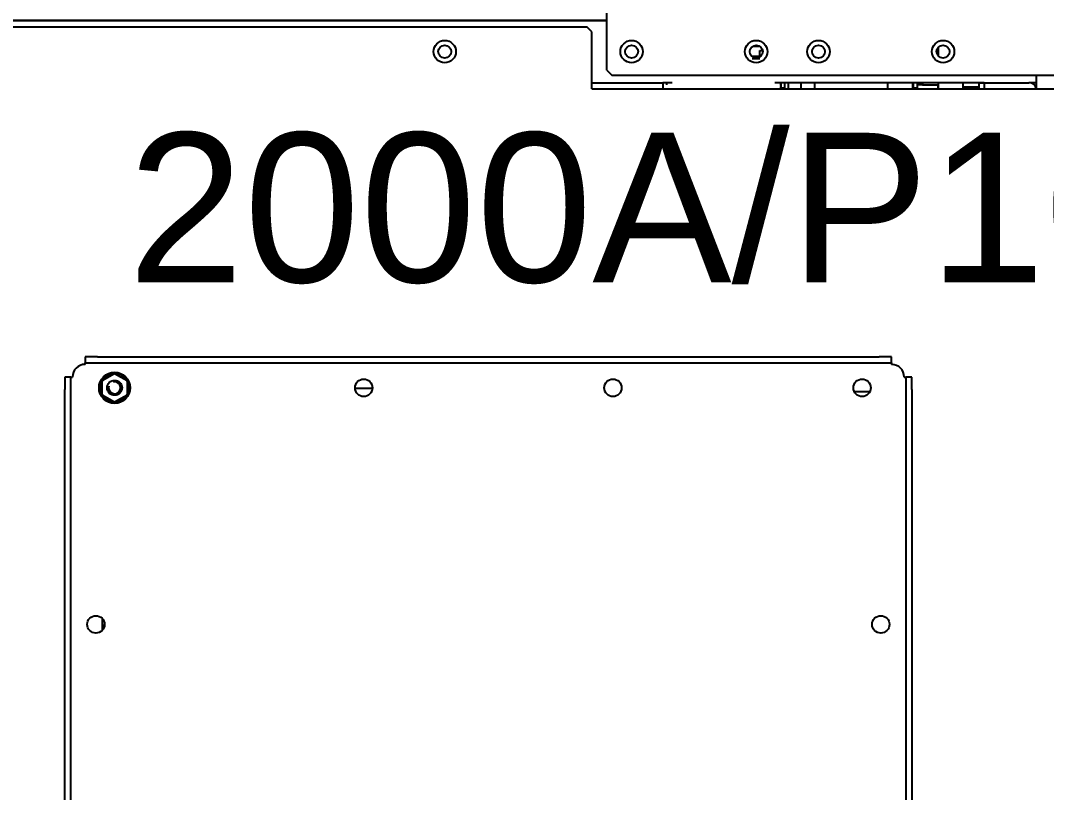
# Model space of a CAD drawing. Header units: millimetres. Extents: x -18178 to 96133, y -22425 to 61598.
# Drawn here: x 42008.8 to 42420.5, y 51086.6 to 51396.6 of the extents above; entities that cross this region are included whole.
import ezdxf
from ezdxf.enums import TextEntityAlignment as Align

# ---------------------------------------------------------------- set-up
doc = ezdxf.new("R2010")
doc.units = ezdxf.units.MM
for name, color, linetype in [('00B60DEFP06', 7, 'Continuous'), ('00B60DEFP08', 7, 'Continuous'), ('00B60RPFP06', 7, 'Continuous'), ('00B60RPFP08', 7, 'Continuous'), ('00B60RSFP06', 7, 'Continuous'), ('00B60RSFP08', 7, 'Continuous'), ('00B60TEFP0620', 7, 'Continuous'), ('10B60615P1', 7, 'Continuous'), ('10B60615P8', 7, 'Continuous'), ('10H46831P20_L540', 7, 'Continuous'), ('10H46875P11', 7, 'Continuous'), ('10H46875P20', 7, 'Continuous'), ('15B10913G2', 7, 'Continuous'), ('26004181', 7, 'Continuous'), ('CH0002FE', 7, 'Continuous'), ('CH0700FE', 7, 'Continuous'), ('CH0800FE', 7, 'Continuous'), ('EAE-LVP-PANEL', 40, 'Continuous'), ('EAE-UPS PANEL-VERTV.', 7, 'Continuous'), ('KAPTON_1200_B', 7, 'Continuous'), ('KXA_200X6_P10_(5', 7, 'Continuous'), ('MA1369FE', 7, 'Continuous'), ('NEW_RG0989FE', 7, 'Continuous'), ('NEW_TOP_PLATE_AL', 7, 'Continuous'), ('RG0031GA', 7, 'Continuous'), ('RG0140LX', 7, 'Continuous'), ('RG0335CU', 7, 'Continuous'), ('RG0339CU', 7, 'Continuous'), ('RG0340CU', 7, 'Continuous'), ('RG0376CU', 7, 'Continuous'), ('RG0377CU', 7, 'Continuous'), ('RG0385CU', 7, 'Continuous'), ('RG0412CU', 7, 'Continuous'), ('RG0981FE', 7, 'Continuous'), ('RG0989FE', 7, 'Continuous'), ('RG1036FE', 7, 'Continuous'), ('RG1037FE', 7, 'Continuous')]:
    doc.layers.add(name, color=color, linetype=linetype)
doc.styles.get("Standard").update_dxf_attribs({"font": 'arial.ttf'})

# ---------------------------------------------------------------- blocks, each defined once
blk = doc.blocks.new('A$Ccc32f15b')
at = {"layer": '00B60DEFP06', "color": 7, "linetype": 'Continuous'}
for p, q in [((101.906324865405, 24.32500000001664), (102.0506624327024, 24.57500000001664)), ((102.0506624327024, 24.57500000001664), (102.3393375672972, 24.57500000001664)), ((102.3393375672972, 24.57500000001664), (102.4836751345946, 24.32500000001664)), ((102.0506624327024, 24.07500000001664), (101.906324865405, 24.32500000001664)), ((102.4836751345946, 24.32500000001664), (102.3393375672972, 24.07500000001664)), ((102.3393375672972, 24.07500000001664), (102.0506624327024, 24.07500000001664))]:
    blk.add_line(p, q, dxfattribs=at)
at = {"layer": '00B60DEFP08', "color": 7, "linetype": 'Continuous'}
for p, q in [((95.36957241746435, 40.85500000001508), (95.36957241746435, 40.84411950231825)), ((96.12012776741088, 40.85500000001508), (96.12012776741088, 40.53479424327749)), ((96.12015107211042, 40.8550000000151), (96.12015107211042, 40.53500000001662)), ((96.06999999999985, 40.53479424327749), (96.12012776741088, 40.5347942432775)), ((96.12012776741088, 40.53500000001662), (96.12015107211042, 40.53500000001662)), ((95.4198500924376, 37.27002331519125), (95.4198500924376, 37.32754404005618)), ((95.5545296093845, 37.27002331519125), (95.41985009243766, 37.27002331519125))]:
    blk.add_line(p, q, dxfattribs=at)
at = {"layer": '00B60RPFP06', "color": 7, "linetype": 'Continuous'}
blk.add_circle((102.1949999999998, 24.32500000001664), 0.3125000000000001, dxfattribs=at)
at = {"layer": '00B60RPFP08', "color": 7, "linetype": 'Continuous'}
for p, q in [((96.16985009243766, 40.43479424327749), (96.06999999999985, 40.43479424327749)), ((96.16987339713714, 40.43500000001661), (96.1048500924376, 40.43500000001661)), ((96.16985009243766, 40.3547942432775), (96.16985009243766, 40.43479424327749)), ((96.16987339713714, 40.35500000001662), (96.16987339713714, 40.43500000001661)), ((96.06999999999985, 37.69502331519125), (96.16985009243766, 37.69502331519125)), ((96.16985009243766, 37.69502331519125), (96.16985009243766, 37.77502331519125)), ((96.16987339713714, 37.69502331519126), (96.16987339713714, 37.77502331519126)), ((96.16987339713714, 37.69502331519119), (96.19499999999974, 37.69502331519119))]:
    blk.add_line(p, q, dxfattribs=at)
at = {"layer": '00B60RSFP06', "color": 7, "linetype": 'Continuous'}
for p, q in [((102.4418172400783, 24.46750000001664), (102.4115063509459, 24.45000000001664)), ((102.4190063509459, 24.43700961895989), (102.4489751508771, 24.45431211366746))]:
    blk.add_line(p, q, dxfattribs=at)
for start, end in [(121.3055864732095, 178.6944135267925), (61.30558647320532, 118.6944135267913), (29.99999999999937, 58.69441352678685), (181.3055864732046, 238.6944135267905), (301.3055864732132, 358.6944135267954), (1.305586473207487, 26.9830386901871), (241.3055864732087, 298.6944135267947)]:
    blk.add_arc((102.1949999999998, 24.32500000001664), 0.2849999999999973, start, end, dxfattribs=at)
at = {"layer": '00B60RSFP08', "color": 7, "linetype": 'Continuous'}
for p, q in [((96.0699999999998, 40.5347942432775), (96.10485009243754, 40.5347942432775)), ((96.1048500924376, 40.43479424327749), (96.1048500924376, 40.53479424327749)), ((96.10487339713714, 40.43500000001661), (96.10487339713714, 40.5347942432775)), ((96.1048500924376, 37.67500000001661), (96.1048500924376, 37.69502331519124)), ((96.10487339713714, 37.67500000001661), (96.10487339713714, 37.69502331519125)), ((96.16175076068893, 37.69502331519119), (96.16175076068893, 37.67500000001661)), ((96.17489745962146, 37.67500000001661), (96.17489745962146, 37.69502331519118))]:
    blk.add_line(p, q, dxfattribs=at)
at = {"layer": '00B60TEFP0620', "color": 7, "linetype": 'Continuous'}
blk.add_circle((102.1949999999999, 24.32500000001664), 0.15, dxfattribs=at)
blk.add_arc((102.1949999999999, 24.32500000001664), 0.119325, 254.999999999982, 194.9999999999925, dxfattribs=at)
at = {"layer": '10B60615P1', "color": 7, "linetype": 'Continuous'}
for p, q in [((95.5448500924376, 37.27002331519125), (95.5448500924376, 37.1167536244789)), ((95.58320009243764, 37.1167536244789), (95.58320009243764, 37.27002331519125))]:
    blk.add_line(p, q, dxfattribs=at)
at = {"layer": '10B60615P8', "color": 7, "linetype": 'Continuous'}
for p, q in [((96.15654745962146, 41.6750000000166), (96.15654745962146, 41.35500000001508)), ((96.19489745962144, 41.35500000001508), (96.19489745962144, 41.6750000000166)), ((96.15654745962146, 40.85075328128403), (96.15654745962146, 40.85002331519125)), ((96.19489745962144, 40.85002331519125), (96.19489745962144, 40.85075328128403))]:
    blk.add_line(p, q, dxfattribs=at)
at = {"layer": '10H46831P20_L540', "color": 7, "linetype": 'Continuous'}
blk.add_line((106.970000000007, 24.12320508077251), (106.970000000007, 24.07500000001662), dxfattribs=at)
at = {"layer": '10H46875P11', "color": 7, "linetype": 'Continuous'}
blk.add_line((96.1949999999998, 38.10002331519127), (96.06999999999985, 38.10002331519127), dxfattribs=at)
at = {"layer": '10H46875P20', "color": 7, "linetype": 'Continuous'}
blk.add_line((96.12015107211042, 40.85002331519127), (96.1949999999998, 40.85002331519127), dxfattribs=at)
at = {"layer": '15B10913G2', "color": 7, "linetype": 'Continuous'}
blk.add_line((96.19499999999974, 38.37468484418424), (96.0699999999998, 38.37468484418424), dxfattribs=at)
at = {"layer": '26004181', "color": 7, "linetype": 'Continuous'}
blk.add_line((102.2699999999892, 39.1668861170032), (102.2699999999892, 39.48311388303009), dxfattribs=at)
at = {"layer": 'CH0002FE', "color": 7, "linetype": 'Continuous'}
for p, q in [((96.06999999999985, 41.7750000000166), (96.06999999999985, 42.6700000000166)), ((96.06999999999985, 41.7750000000166), (96.1949999999998, 41.7750000000166)), ((96.06999999999985, 41.67500000001662), (96.06999999999985, 41.77500000001662)), ((96.1949999999998, 41.67500000001662), (96.06999999999985, 41.67500000001662))]:
    blk.add_line(p, q, dxfattribs=at)
blk.add_arc((96.22499999999982, 42.67000000001661), 0.1549999999999996, 101.1599368721967, 180, dxfattribs=at)
at = {"layer": 'CH0700FE', "color": 7, "linetype": 'Continuous'}
for p, q in [((96.0699999999998, 35.22000000001663), (96.0699999999998, 35.32500000001663)), ((96.0699999999998, 35.32500000001662), (96.1949999999998, 35.32500000001662)), ((96.0699999999998, 33.90000000001665), (96.0699999999998, 35.22000000001663)), ((106.8225255128606, 24.07500000001662), (107.067474487139, 24.07500000001662))]:
    blk.add_line(p, q, dxfattribs=at)
at = {"layer": 'CH0800FE', "color": 7, "linetype": 'Continuous'}
for p, q in [((95.96499999999983, 42.82500000001662), (95.91999999999982, 42.82500000001662)), ((96.06999999999985, 42.82500000001662), (95.96499999999983, 42.82500000001662)), ((96.06999999999985, 42.82500000001662), (96.06999999999985, 42.67000000001661)), ((96.06999999999985, 41.77500000001662), (96.06999999999985, 37.57500000001662)), ((96.06999999999985, 35.51500000001664), (96.06999999999985, 35.32500000001662)), ((94.81999999999985, 2.825000000016615), (94.81999999999985, 34.20000000001912))]:
    blk.add_line(p, q, dxfattribs=at)
for centre in [(95.44499999999985, 40.95000000001662), (95.44499999999985, 38.45000000001662), (95.44499999999985, 37.20000000001662), (95.44499999999985, 34.70000000001663), (95.44499999999985, 30.95000000001663)]:
    blk.add_circle(centre, 0.13, dxfattribs=at)
at = {"layer": 'KAPTON_1200_B', "color": 7, "linetype": 'Continuous'}
blk.add_line((95.33249999999978, 37.13485592891271), (95.33249999999978, 37.26514407112055), dxfattribs=at)
at = {"layer": 'KXA_200X6_P10_(5', "color": 7, "linetype": 'Continuous'}
for p, q in [((101.9778427124745, 40.17000000001666), (101.9749999999998, 40.17000000001666)), ((102.2278427124745, 40.32500000001666), (101.9778427124745, 40.32500000001666)), ((101.9778427124745, 40.32500000001666), (101.9778427124745, 40.20000000001666)), ((101.9778427124745, 40.20000000001666), (102.2278427124745, 40.20000000001666)), ((101.9778427124744, 40.17000000001666), (101.9778427124744, 40.20000000001666)), ((102.2278427124745, 40.32500000001666), (126.6621572875252, 40.32500000001666)), ((102.2278427124745, 40.20000000001666), (126.6621572875252, 40.20000000001664)), ((101.5699999999999, 39.91715728754205), (101.5699999999999, 39.66715728754205)), ((101.6949999999999, 39.91715728754205), (101.5699999999999, 39.91715728754205)), ((101.6949999999999, 39.66715728754205), (101.6949999999999, 39.91715728754205)), ((101.6949999999999, 39.91715728754205), (101.7249999999999, 39.91715728754205)), ((101.7249999999998, 39.92000000001666), (101.7249999999998, 39.91715728754205)), ((101.5699999999999, 23.9828427124913), (101.5699999999999, 39.66715728754205)), ((101.6949999999999, 23.9828427124913), (101.6949999999999, 39.66715728754205)), ((101.5699999999999, 23.9828427124913), (101.5699999999999, 23.7328427124913)), ((101.6949999999999, 23.7328427124913), (101.6949999999999, 23.9828427124913)), ((101.5699999999999, 23.7328427124913), (101.6949999999999, 23.7328427124913)), ((101.7249999999999, 23.73284271249126), (101.6949999999999, 23.73284271249126)), ((101.7249999999999, 23.7328427124913), (101.7249999999999, 23.73000000001666)), ((101.9749999999998, 23.48000000001666), (101.9778427124745, 23.48000000001666)), ((101.9778427124745, 23.45000000001666), (101.9778427124745, 23.48000000001666)), ((102.2278427124745, 23.45000000001666), (101.9778427124745, 23.45000000001666)), ((101.9778427124745, 23.45000000001666), (101.9778427124745, 23.32500000001666)), ((101.9778427124745, 23.32500000001666), (102.2278427124745, 23.32500000001666)), ((126.6621572875252, 23.45000000001666), (102.2278427124745, 23.45000000001666)), ((126.6621572875252, 23.32500000001666), (102.2278427124745, 23.32500000001666))]:
    blk.add_line(p, q, dxfattribs=at)
for centre, radius in [((106.9449999999998, 39.70000000001666), 0.1750000000000005), ((102.1949999999999, 39.32500000001666), 0.1749999999999995), ((102.1949999999999, 34.32500000001666), 0.1749999999999995), ((102.1949999999999, 29.32500000001664), 0.1749999999999995), ((106.9449999999999, 23.95000000001666), 0.1750000000000005)]:
    blk.add_circle(centre, radius, dxfattribs=at)
for centre, start, end in [((101.9749999999998, 39.92000000001666), 90, 180), ((101.9749999999998, 23.73000000001666), 180, 270)]:
    blk.add_arc(centre, 0.2500000000000002, start, end, dxfattribs=at)
at = {"layer": 'MA1369FE', "color": 7, "linetype": 'Continuous'}
blk.add_line((96.1949999999998, 42.8250000000166), (96.06999999999985, 42.8250000000166), dxfattribs=at)
at = {"layer": 'NEW_RG0989FE', "color": 7, "linetype": 'Continuous'}
blk.add_line((96.06999999999985, 35.40000000001662), (96.10875516537729, 35.40000000001662), dxfattribs=at)
at = {"layer": 'NEW_TOP_PLATE_AL', "color": 7, "linetype": 'Continuous'}
for p, q in [((96.1949999999998, 33.90000000001665), (96.19499999999985, 43.92506363854959)), ((95.04499999999987, 33.90000000001666), (94.94499999999985, 33.80000000001667)), ((94.94499999999985, 10.75000000001666), (94.94499999999991, 33.80000000001667)), ((96.1949999999998, 33.90000000001665), (95.04499999999993, 33.90000000001666))]:
    blk.add_line(p, q, dxfattribs=at)
blk.add_circle((95.44499999999991, 30.95000000001666), 0.2250000000000001, dxfattribs=at)
at = {"layer": 'RG0031GA', "color": 7, "linetype": 'Continuous'}
for p, q in [((96.07652525467253, 42.71450000001654), (96.06999999999985, 42.71450000001654)), ((96.07236972777312, 42.69700000001654), (96.06999999999985, 42.69700000001654))]:
    blk.add_line(p, q, dxfattribs=at)
at = {"layer": 'RG0140LX', "color": 7, "linetype": 'Continuous'}
blk.add_line((102.1999999999998, 29.15007144317129), (102.1999999999998, 29.499928556862), dxfattribs=at)
at = {"layer": 'RG0335CU', "color": 7, "linetype": 'Continuous'}
for p, q in [((96.1949999999998, 40.34000000001781), (96.06999999999985, 40.34000000001781)), ((96.1949999999998, 39.84000000001781), (96.06999999999985, 39.84000000001781))]:
    blk.add_line(p, q, dxfattribs=at)
at = {"layer": 'RG0339CU', "color": 7, "linetype": 'Continuous'}
blk.add_line((96.1949999999998, 40.35479424327727), (96.06999999999985, 40.35479424327727), dxfattribs=at)
at = {"layer": 'RG0340CU', "color": 7, "linetype": 'Continuous'}
for p, q in [((96.19499999999985, 41.35500000001508), (96.06999999999991, 41.35500000001508)), ((95.53374119674473, 40.85500000001508), (95.35625880325503, 40.85500000001508)), ((96.19499999999985, 40.85500000001508), (96.06999999999991, 40.85500000001508))]:
    blk.add_line(p, q, dxfattribs=at)
at = {"layer": 'RG0376CU', "color": 7, "linetype": 'Continuous'}
for p, q in [((95.36957241746435, 40.85010538367635), (95.36180705783383, 40.85010538367635)), ((96.19499999999974, 40.85010538367635), (96.19489745962144, 40.85010538367635))]:
    blk.add_line(p, q, dxfattribs=at)
at = {"layer": 'RG0377CU', "color": 7, "linetype": 'Continuous'}
for p, q in [((95.36957241746435, 40.85075328128404), (95.36103519296248, 40.85075328128404)), ((96.1949999999998, 40.85075328128403), (96.12015107211042, 40.85075328128403))]:
    blk.add_line(p, q, dxfattribs=at)
at = {"layer": 'RG0385CU', "color": 7, "linetype": 'Continuous'}
blk.add_line((96.1949999999998, 41.45002331519129), (96.19489745962144, 41.45002331519129), dxfattribs=at)
at = {"layer": 'RG0412CU', "color": 7, "linetype": 'Continuous'}
blk.add_line((96.1949999999998, 40.35500000001662), (96.16985009243766, 40.35500000001662), dxfattribs=at)
at = {"layer": 'RG0981FE', "color": 7, "linetype": 'Continuous'}
blk.add_line((94.8199999999998, 34.20000000001912), (94.8199999999998, 2.825000000016622), dxfattribs=at)
at = {"layer": 'RG0989FE', "color": 7, "linetype": 'Continuous'}
blk.add_line((96.06999999999985, 35.40000000001662), (96.10875516535415, 35.40000000001662), dxfattribs=at)
at = {"layer": 'RG1036FE', "color": 7, "linetype": 'Continuous'}
for p, q in [((96.1949999999998, 37.85002331519122), (96.06999999999991, 37.85002331519122)), ((96.1949999999998, 37.77502331519123), (96.06999999999985, 37.77502331519123))]:
    blk.add_line(p, q, dxfattribs=at)
at = {"layer": 'RG1037FE', "color": 7, "linetype": 'Continuous'}
for p, q in [((95.91999999999982, 34.30000000001915), (95.91999999999982, 43.85000000001915)), ((95.8199999999998, 34.20000000001913), (92.56999999999985, 34.20000000001913)), ((95.8199999999998, 34.20000000001913), (95.91999999999982, 34.30000000001915))]:
    blk.add_line(p, q, dxfattribs=at)
for centre in [(95.4449999999998, 40.95000000001914), (95.4449999999998, 38.45000000001916), (95.4449999999998, 37.20000000001916), (95.4449999999998, 34.70000000001916)]:
    blk.add_circle(centre, 0.2250000000000001, dxfattribs=at)
blk = doc.blocks.new('ups-panel')
at = {"layer": 'EAE-UPS PANEL-VERTV.', "xscale": 20, "yscale": 20, "zscale": 20}
blk.add_blockref('A$Ccc32f15b', (5.099999998885323, -450.0250000056923, 1985.5), dxfattribs=at)

msp = doc.modelspace()

# ---------------------------------------------------------------- block references
at = {"layer": 'EAE-UPS PANEL-VERTV.', "rotation": 270}
msp.add_blockref('ups-panel', (42010.06460068083, 53298.13575531337), dxfattribs=at)

# ---------------------------------------------------------------- texts
at = {"layer": 'EAE-LVP-PANEL', "color": 7}
msp.add_text('2000A/P10', height=60, dxfattribs=at).set_placement((42259.20775158105, 51322.72904822352, 1988.6), align=Align.MIDDLE)

doc.saveas('drawing.dxf')
